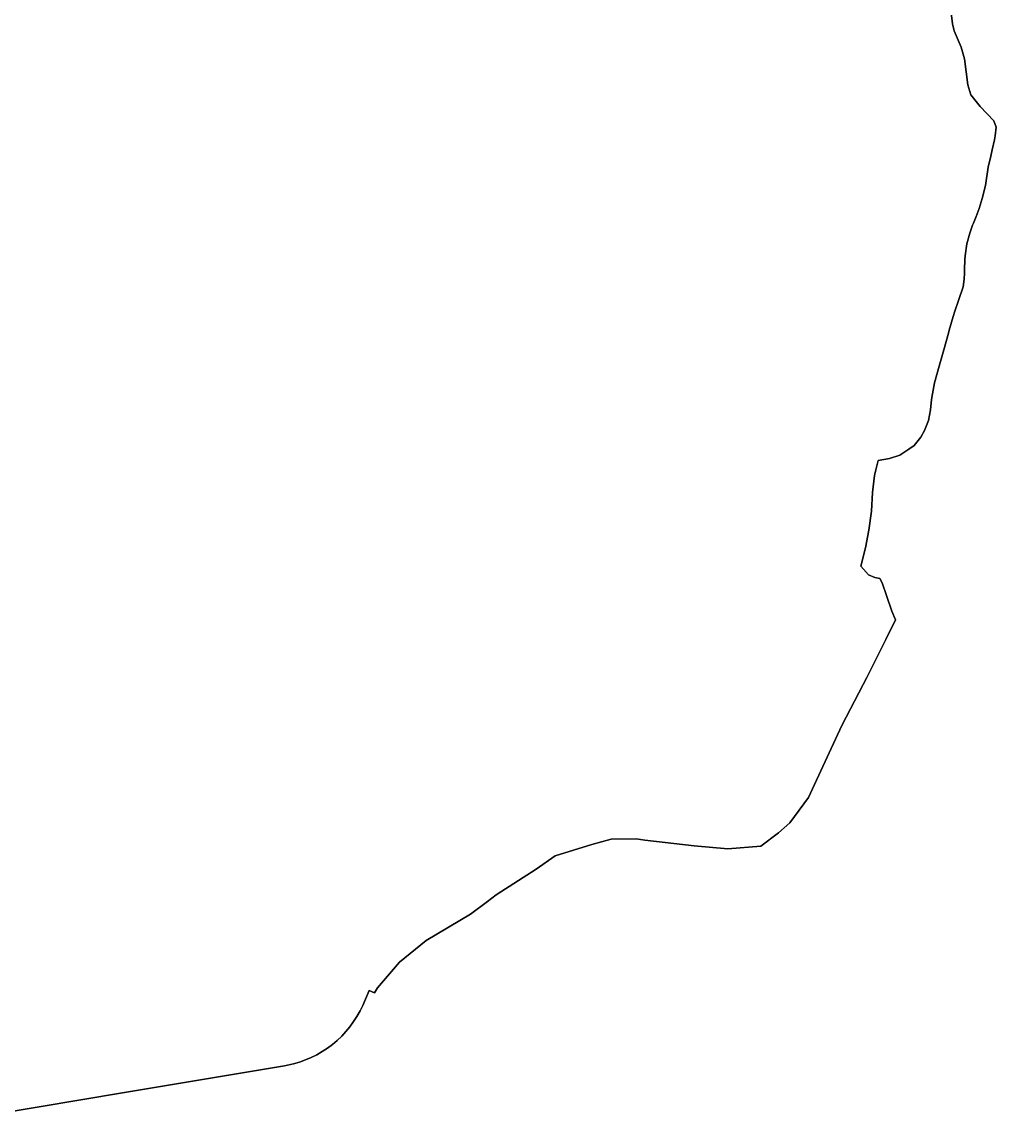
# Model space of a CAD drawing. Header units: inches. Extents: x 130170 to 284068, y 377793 to 804530.
# Drawn here: x 199760 to 201861, y 580219 to 582574 of the extents above; entities that cross this region are included whole.
import ezdxf

# ---------------------------------------------------------------- set-up
doc = ezdxf.new("R2010")
doc.units = ezdxf.units.IN
doc.header["$MEASUREMENT"] = 0
doc.layers.add('muni_il', color=7, linetype='Continuous')

msp = doc.modelspace()

# ---------------------------------------------------------------- linework, layer by layer
at = {"layer": 'muni_il'}
for points in [[(201764.2, 582593.8), (201767.1, 582570), (201769.5, 582558), (201770.3, 582554.9), (201785.4, 582519.8), (201793, 582494.8), (201800.2, 582438.8), (201806.1, 582417.1), (201826.2, 582391.9), (201855.8, 582360.7), (201861, 582346.9), (201858.8, 582328.8), (201857.5, 582320.1), (201852.2, 582298.4), (201849.3, 582284.6), (201843.8, 582260.9), (201837.8, 582221.6), (201830.5, 582193.1), (201824.5, 582172.1), (201817.9, 582154.8), (201811.9, 582140.3), (201810.2, 582136), (201804.5, 582118.9), (201798.1, 582095.4), (201793.9, 582069.6), (201793.5, 582061.9), (201792.8, 582039.7), (201792.5, 582032.3), (201792.1, 582019.3), (201790.1, 582002.9), (201780.1, 581973.5), (201772.2, 581950.4), (201768.4, 581938.8), (201759.9, 581909.6), (201757.9, 581902.9), (201748.3, 581867.3), (201737.9, 581831.8), (201728.2, 581796.1), (201723.6, 581772.6), (201721.8, 581760.4), (201719.2, 581737.6), (201715, 581714.9), (201706.7, 581692.9), (201698.6, 581679.2), (201684.1, 581661.1), (201672.6, 581652.9), (201653.3, 581640.3), (201631, 581632.9), (201606.4, 581628.9), (201601.6, 581608.4), (201598.7, 581596.2), (201594.3, 581559.3), (201592, 581519.1), (201586.5, 581478.4), (201579, 581440.5), (201569.1, 581400.9), (201575, 581394), (201585.4, 581381.9), (201599.4, 581376.3), (201610, 581374.1), (201615.3, 581365), (201624.7, 581337.7), (201635.7, 581303.6), (201643.8, 581284.8), (201623, 581242.7), (201613.7, 581224), (201582.3, 581160.7), (201574.5, 581145.9), (201527.9, 581057.4), (201469.2, 580930), (201456.1, 580901.6), (201416.5, 580847.1), (201391.8, 580825.5), (201353.5, 580797), (201282.2, 580791.3), (201209.9, 580798), (201103.8, 580810.3), (201085.1, 580812.5), (201031.3, 580811.9), (200989.2, 580800.8), (200910.1, 580776), (200869.3, 580747.6), (200783.3, 580691.9), (200764.2, 580677.7), (200727.6, 580650.5), (200631.8, 580593.6), (200574.3, 580547.2), (200527.3, 580491.6), (200520.9, 580480.7), (200509.5, 580485.7), (200495.2, 580453.7), (200489.5, 580441.8), (200482.9, 580430), (200475.7, 580418.7), (200467.7, 580407.8), (200459.2, 580397.4), (200450, 580387.5), (200440.3, 580378.2), (200430, 580369.5), (200419.3, 580361.4), (200408, 580354), (200396.4, 580347.3), (200384.3, 580341.2), (200371.9, 580336), (200359.3, 580331.4), (200346.4, 580327.6), (200333.2, 580324.6), (200326.8, 580323.5), (200020.6, 580272.3), (199977.5, 580265.1), (199703.1, 580219.2)], [(199703.1, 580219.2), (199977.5, 580265.1), (200020.6, 580272.3), (200326.8, 580323.5), (200333.2, 580324.6), (200346.4, 580327.6), (200359.3, 580331.4), (200371.9, 580336), (200384.3, 580341.2), (200396.4, 580347.3), (200408, 580354), (200419.3, 580361.4), (200430, 580369.5), (200440.3, 580378.2), (200450, 580387.5), (200459.2, 580397.4), (200467.7, 580407.8), (200475.7, 580418.7), (200482.9, 580430), (200489.5, 580441.8), (200495.2, 580453.7), (200509.5, 580485.7), (200520.9, 580480.7), (200527.3, 580491.6), (200574.3, 580547.2), (200631.8, 580593.6), (200727.6, 580650.5), (200764.2, 580677.7), (200783.3, 580691.9), (200869.3, 580747.6), (200910.1, 580776), (200989.2, 580800.8), (201031.3, 580811.9), (201085.1, 580812.5), (201103.8, 580810.3), (201209.9, 580798), (201282.2, 580791.3), (201353.5, 580797), (201391.8, 580825.5), (201416.5, 580847.1), (201456.1, 580901.6), (201469.2, 580930), (201527.9, 581057.4), (201574.5, 581145.9), (201582.3, 581160.7), (201613.7, 581224), (201623, 581242.7), (201643.8, 581284.8), (201635.7, 581303.6), (201624.7, 581337.7), (201615.3, 581365), (201610, 581374.1), (201599.4, 581376.3), (201585.4, 581381.9), (201575, 581394), (201569.1, 581400.9), (201579, 581440.5), (201586.5, 581478.4), (201592, 581519.1), (201594.3, 581559.3), (201598.7, 581596.2), (201601.6, 581608.4), (201606.4, 581628.9), (201631, 581632.9), (201653.3, 581640.3), (201672.6, 581652.9), (201684.1, 581661.1), (201698.6, 581679.2), (201706.7, 581692.9), (201715, 581714.9), (201719.2, 581737.6), (201721.8, 581760.4), (201723.6, 581772.6), (201728.2, 581796.1), (201737.9, 581831.8), (201748.3, 581867.3), (201757.9, 581902.9), (201759.9, 581909.6), (201768.4, 581938.8), (201772.2, 581950.4), (201780.1, 581973.5), (201790.1, 582002.9), (201792.1, 582019.3), (201792.5, 582032.3), (201792.8, 582039.7), (201793.5, 582061.9), (201793.9, 582069.6), (201798.1, 582095.4), (201804.5, 582118.9), (201810.2, 582136), (201811.9, 582140.3), (201817.9, 582154.8), (201824.5, 582172.1), (201830.5, 582193.1), (201837.8, 582221.6), (201843.8, 582260.9), (201849.3, 582284.6), (201852.2, 582298.4), (201857.5, 582320.1), (201858.8, 582328.8), (201861, 582346.9), (201855.8, 582360.7), (201826.2, 582391.9), (201806.1, 582417.1), (201800.2, 582438.8), (201793, 582494.8), (201785.4, 582519.8), (201770.3, 582554.9), (201769.5, 582558), (201767.1, 582570), (201764.2, 582593.8)]]:
    msp.add_lwpolyline(points, dxfattribs=at)

doc.saveas('drawing.dxf')
